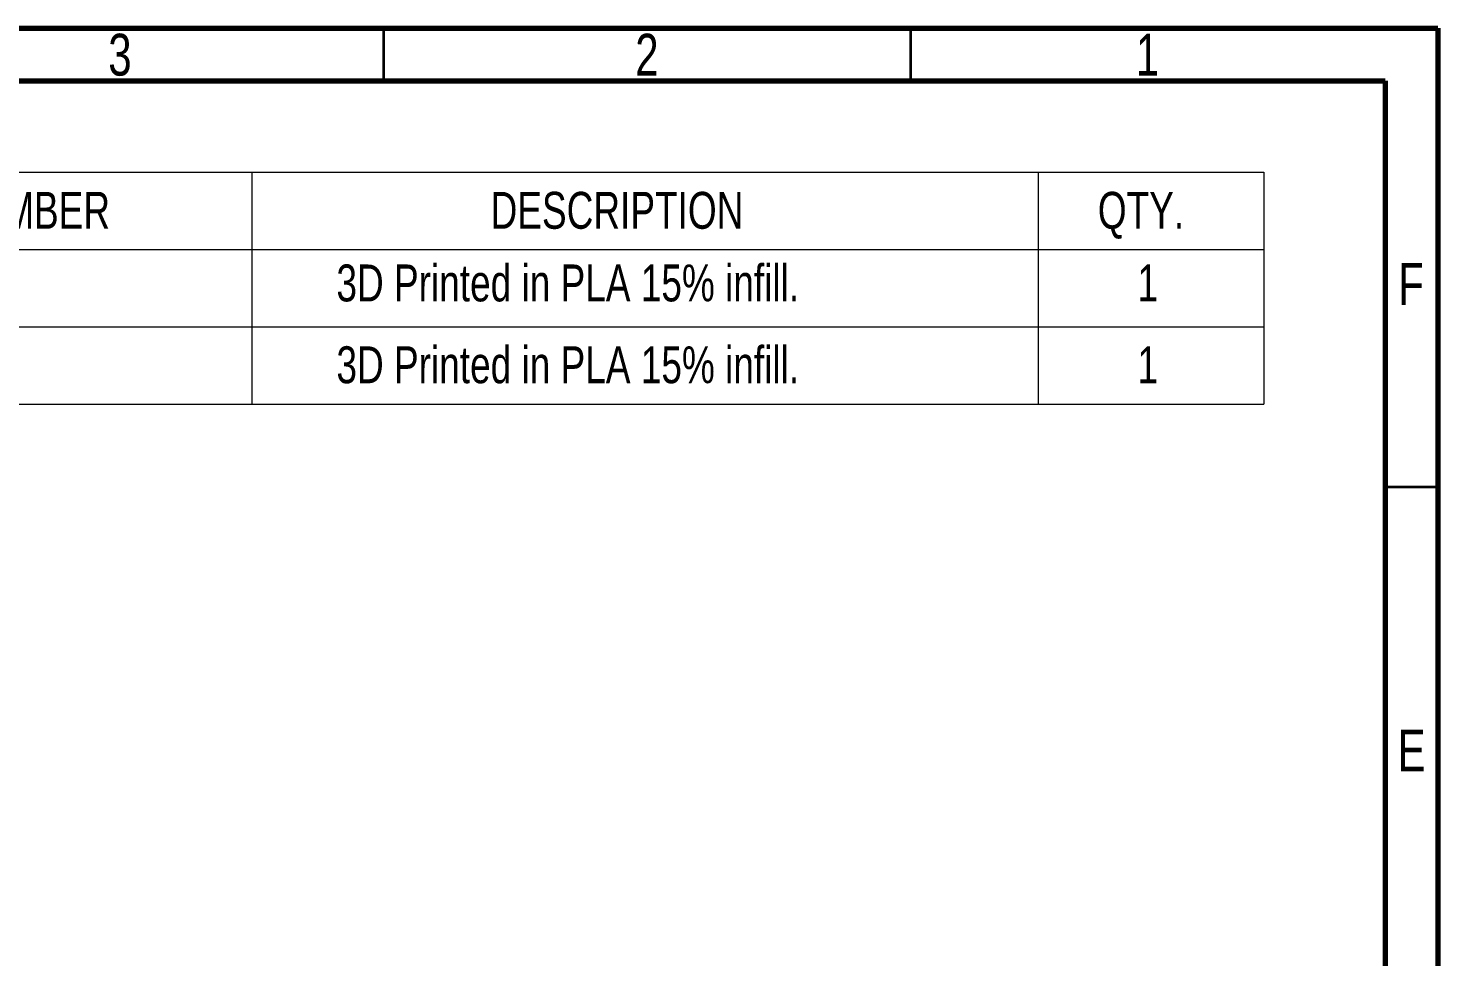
# Model space of a CAD drawing. Header units: inches. Extents: x 0 to 16.3, y 0 to 11.5.
# Drawn here: x 11.07 to 16.34, y 8.03 to 11.5 of the extents above; entities that cross this region are included whole.
import ezdxf

# ---------------------------------------------------------------- set-up
doc = ezdxf.new("R2010")
doc.units = ezdxf.units.IN
doc.header["$MEASUREMENT"] = 0
doc.styles.add('SLDTEXTSTYLE0', font='TXT', dxfattribs={"width": 0.75})

# ---------------------------------------------------------------- blocks, each defined once
blk = doc.blocks.new('SW_TABLEANNOTATION_0')
at = {"color": 0, "linetype": 'Continuous', "lineweight": 18}
for p, q in [((1.0189, 0), (2.8624, 0)), ((2.8624, 0), (2.8624, -0.2885)), ((2.8624, 0), (5.8004, 0)), ((5.8004, 0), (5.8004, -0.2885)), ((5.8004, 0), (6.6439, 0)), ((6.6439, 0), (6.6439, -0.2885)), ((1.0189, -0.2885), (2.8624, -0.2885)), ((2.8624, -0.2885), (5.8004, -0.2885)), ((2.8624, -0.2885), (2.8624, -0.5769)), ((5.8004, -0.2885), (6.6439, -0.2885)), ((5.8004, -0.2885), (5.8004, -0.5769)), ((6.6439, -0.2885), (6.6439, -0.5769)), ((1.0189, -0.5769), (2.8624, -0.5769)), ((2.8624, -0.5769), (2.8624, -0.8654)), ((2.8624, -0.5769), (5.8004, -0.5769)), ((5.8004, -0.5769), (5.8004, -0.8654)), ((5.8004, -0.5769), (6.6439, -0.5769)), ((6.6439, -0.5769), (6.6439, -0.8654)), ((1.0189, -0.8654), (2.8624, -0.8654)), ((2.8624, -0.8654), (5.8004, -0.8654)), ((5.8004, -0.8654), (6.6439, -0.8654))]:
    blk.add_line(p, q, dxfattribs=at)
at = {"color": 0, "linetype": 'Continuous', "lineweight": 0, "attachment_point": 1, "style": 'SLDTEXTSTYLE0'}
for s, insert, char_height in [('PART NUMBER', (1.3276, -0.0729), 0.137795), ('DESCRIPTION', (3.7548, -0.0729), 0.137795), ('QTY.', (6.0232, -0.0729), 0.1378), ('3D Printed in PLA 15% infill.', (3.179, -0.3442), 0.137795), ('1', (6.1712, -0.3442), 0.1378), ('3D Printed in PLA 15% infill.', (3.179, -0.6498), 0.137795), ('1', (6.1712, -0.6498), 0.1378)]:
    blk.add_mtext(s, dxfattribs=dict(at, insert=insert, char_height=char_height))

msp = doc.modelspace()

# ---------------------------------------------------------------- linework, layer by layer
at = {"color": 7, "linetype": 'Continuous', "lineweight": 70}
for p, q in [((0.5906, 11.4961), (16.3386, 11.4961)), ((16.3386, 11.4961), (16.3386, 0.1969)), ((0.7874, 11.2992), (16.1417, 11.2992)), ((16.1417, 11.2992), (16.1417, 0.3937))]:
    msp.add_line(p, q, dxfattribs=at)
at = {"color": 7, "linetype": 'Continuous', "lineweight": 35}
for p, q in [((12.4016, 11.2992), (12.4016, 11.4961)), ((14.3701, 11.2992), (14.3701, 11.4961)), ((16.1417, 9.7835), (16.3386, 9.7835))]:
    msp.add_line(p, q, dxfattribs=at)

# ---------------------------------------------------------------- block references
at = {"color": 7, "linetype": 'Continuous', "lineweight": 0}
msp.add_blockref('SW_TABLEANNOTATION_0', (9.0454, 10.9578), dxfattribs=at)

# ---------------------------------------------------------------- texts
at = {"color": 7, "linetype": 'Continuous', "lineweight": 0, "char_height": 0.1562, "attachment_point": 2, "style": 'SLDTEXTSTYLE0'}
for s, insert in [('3', (11.4157, 11.4753)), ('2', (13.3843, 11.4753)), ('1', (15.2543, 11.4753)), ('F', (16.2385, 10.619)), ('E', (16.2405, 8.8768))]:
    msp.add_mtext(s, dxfattribs=dict(at, insert=insert))

doc.saveas('drawing.dxf')
